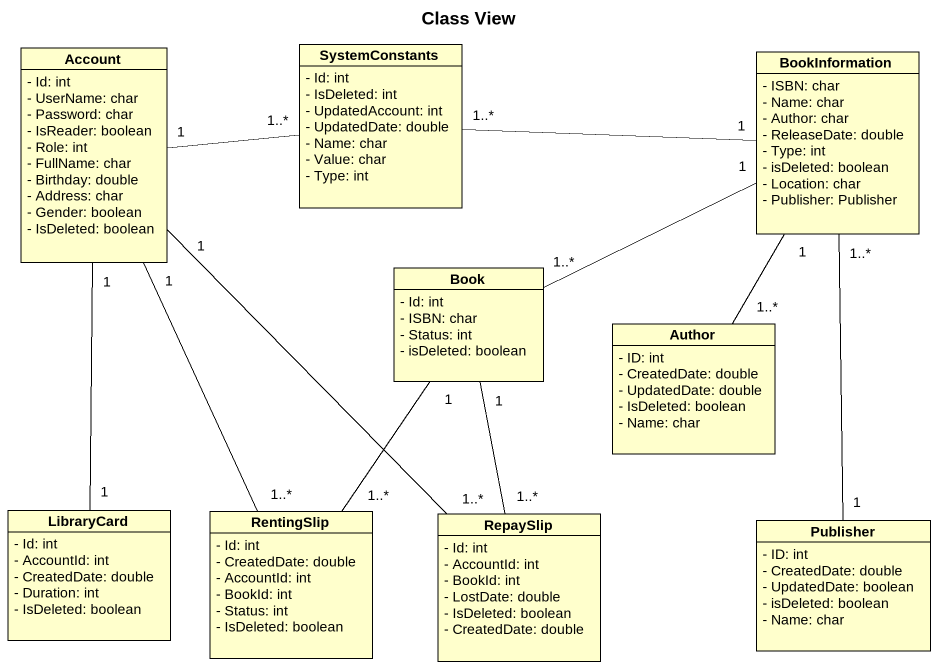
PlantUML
@startuml
title Class View
hide circle
hide empty members
skinparam classAttributeIconSize 0
class Account {
  - Id: int
  - UserName: char
  - Password: char
  - IsReader: boolean
  - Role: int
  - FullName: char
  - Birthday: double
  - Address: char
  - Gender: boolean
  - IsDeleted: boolean
}
class SystemConstants {
  - Id: int
  - IsDeleted: int
  - UpdatedAccount: int
  - UpdatedDate: double
  - Name: char
  - Value: char
  - Type: int
}
class BookInformation {
  - ISBN: char
  - Name: char
  - Author: char
  - ReleaseDate: double
  - Type: int
  - isDeleted: boolean
  - Location: char
  - Publisher: Publisher
}
class Book {
  - Id: int
  - ISBN: char
  - Status: int
  - isDeleted: boolean
}
class Author {
  - ID: int
  - CreatedDate: double
  - UpdatedDate: double
  - IsDeleted: boolean
  - Name: char
}
class LibraryCard {
  - Id: int
  - AccountId: int
  - CreatedDate: double
  - Duration: int
  - IsDeleted: boolean
}
class RentingSlip {
  - Id: int
  - CreatedDate: double
  - AccountId: int
  - BookId: int
  - Status: int
  - IsDeleted: boolean
}
class RepaySlip {
  - Id: int
  - AccountId: int
  - BookId: int
  - LostDate: double
  - IsDeleted: boolean
  - CreatedDate: double
}
class Publisher {
  - ID: int
  - CreatedDate: double
  - UpdatedDate: boolean
  - isDeleted: boolean
  - Name: char
}
Account "1" -right- "1..*" SystemConstants
Account "1" -- "1..*" RentingSlip
Account "1" -- "1..*" RepaySlip
SystemConstants "1..*" -right- "1" BookInformation
BookInformation "1" -left- "1..*" Book
BookInformation "1" -- "1..*" Author
BookInformation "1..*" -- "1" Publisher
Book "1" -- "1..*" RentingSlip
Book "1" -- "1..*" RepaySlip
LibraryCard "1" -up- "1" Account
@enduml
